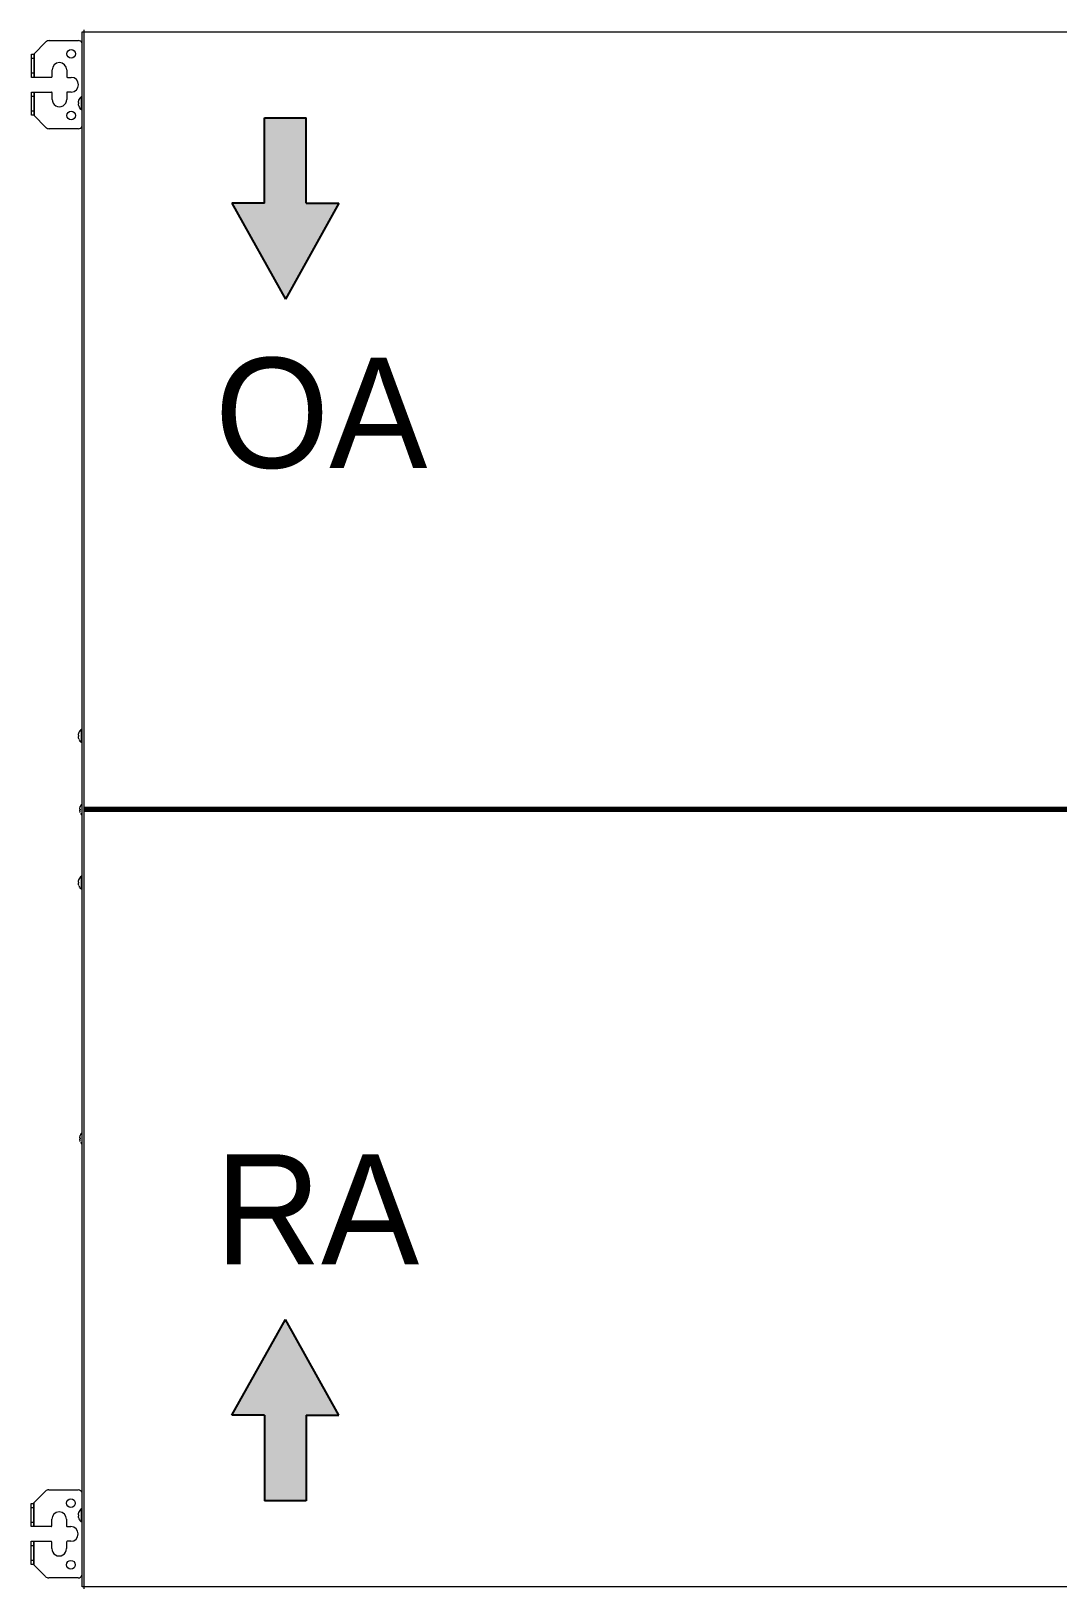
# Model space of a CAD drawing. Header units: millimetres. Extents: x 61566 to 667441, y 0 to 118800.
# Drawn here: x 446662 to 447362, y 50675 to 51735 of the extents above; entities that cross this region are included whole.
import ezdxf

# ---------------------------------------------------------------- set-up
doc = ezdxf.new("R2010")
doc.units = ezdxf.units.MM
doc.header["$LTSCALE"] = 200
doc.layers.add('LG-환기', color=2, linetype='Continuous')
doc.layers.add('환기유니트', color=6, linetype='Continuous')
doc.styles.add('ACISOGDT', font='amgdt.shx')

# ---------------------------------------------------------------- blocks, each defined once
blk = doc.blocks.new('파랑화살표')
at = {"layer": 'LG-환기', "ltscale": 0.5}
blk.add_hatch(color=5, dxfattribs=at).paths.add_polyline_path([(0, -15.8), (0, 15.8), (64.8, 15.8), (64.8, 40.6), (137.3, 0), (64.8, -40.6), (64.8, -15.8)])
at = {"layer": 'LG-환기', "color": 5, "ltscale": 0.5}
for p, q in [((64.8, 40.6), (137.3, 0)), ((64.8, 40.6), (137.3, 0)), ((64.8, 15.8), (64.8, 40.6)), ((64.8, 15.8), (64.8, 40.6)), ((64.8, 15.8), (0, 15.8)), ((64.8, 15.8), (0, 15.8)), ((0, 15.8), (0, -15.8)), ((64.8, -40.6), (137.3, 0)), ((64.8, -40.6), (137.3, 0)), ((64.8, -15.8), (0, -15.8)), ((64.8, -15.8), (0, -15.8)), ((64.8, -15.8), (64.8, -40.6)), ((64.8, -15.8), (64.8, -40.6))]:
    blk.add_line(p, q, dxfattribs=at)
blk = doc.blocks.new('빨간화살표')
at = {"layer": 'LG-환기', "ltscale": 0.5}
blk.add_hatch(color=1, dxfattribs=at).paths.add_polyline_path([(0, -15.8), (0, 15.8), (-64.8, 15.8), (-64.8, 40.6), (-137.3, 0), (-64.8, -40.6), (-64.8, -15.8)])
at = {"layer": 'LG-환기', "color": 1, "ltscale": 0.5}
for p, q in [((-64.8, 40.6), (-137.3, 0)), ((-64.8, 40.6), (-137.3, 0)), ((-64.8, 15.8), (-64.8, 40.6)), ((-64.8, 15.8), (-64.8, 40.6)), ((-64.8, 15.8), (0, 15.8)), ((-64.8, 15.8), (0, 15.8)), ((0, 15.8), (0, -15.8)), ((-64.8, -40.6), (-137.3, 0)), ((-64.8, -40.6), (-137.3, 0)), ((-64.8, -15.8), (-64.8, -40.6)), ((-64.8, -15.8), (-64.8, -40.6)), ((-64.8, -15.8), (0, -15.8)), ((-64.8, -15.8), (0, -15.8))]:
    blk.add_line(p, q, dxfattribs=at)
blk = doc.blocks.new('상업용 프리미엄환기 800~1000CMH')
at = {"layer": 'LG-환기', "color": 0, "lineweight": 70}
blk.add_line((520.7, 23.9), (520.7, 1259.8), dxfattribs=at)
at = {"layer": 'LG-환기', "color": 0, "linetype": 'Continuous', "lineweight": 18}
for p, q in [((-9.1, 22.5), (-9.1, 948.1)), ((1050.5, 949), (1050.5, 22.5)), ((1051.8, 23.9), (-10.4, 23.9)), ((1050.5, 22.6), (-9.1, 22.6)), ((-1.7, 22.5), (-9.1, 22.5)), ((44, 22.1), (35.2, 22.1)), ((475.1, 22.1), (466.3, 22.1)), ((575.1, 22.1), (566.3, 22.1)), ((1006.2, 22.1), (997.4, 22.1)), ((1050.5, 22.5), (1042.7, 22.5)), ((-3, 0), (-3, 20)), ((17, 12.1), (21.5, 12.1)), ((22, 12.6), (22, 15.1)), ((32, 15.1), (32, 12.6)), ((32.5, 12.1), (37, 12.1)), ((37.6, 20.1), (37.7, 20.1)), ((57, 20), (57, 0)), ((468.7, 20.1), (468.8, 20.1)), ((518.9, 21.1), (519, 21.1)), ((568.7, 20.1), (568.8, 20.1)), ((743, 21.1), (743.1, 21.1)), ((984.4, -0.2), (984.4, 19.8)), ((999.8, 20.1), (999.9, 20.1)), ((1004.4, 11.9), (1008.9, 11.9)), ((1009.4, 12.4), (1009.4, 14.9)), ((1019.4, 14.9), (1019.4, 12.4)), ((1019.9, 11.9), (1024.4, 11.9)), ((1044.4, 19.8), (1044.4, -0.2)), ((21.5, 2.1), (17, 2.1)), ((22, 1.6), (22, -12)), ((32, -12), (32, 1.6)), ((37, 2.1), (32.5, 2.1)), ((1008.9, 1.9), (1004.4, 1.9)), ((1009.4, 1.4), (1009.4, -12.2)), ((1019.4, -12.2), (1019.4, 1.4)), ((1024.4, 1.9), (1019.9, 1.9)), ((6.2, -10.4), (-2.1, -2.1)), ((5.9, -10.1), (22, -10.1)), ((6.2, -10.4), (22, -10.4)), ((6.2, -12), (6.2, -10.4)), ((9.2, -10.4), (9.2, -12)), ((19, -12), (19, -10.4)), ((32, -10.1), (48.1, -10.1)), ((32, -10.4), (47.8, -10.4)), ((35, -10.4), (35, -12)), ((44.8, -12), (44.8, -10.4)), ((56.1, -2.1), (47.8, -10.4)), ((47.8, -10.4), (47.8, -12)), ((985.3, -2.3), (993.3, -10.3)), ((993.3, -10.3), (1009.4, -10.3)), ((993.6, -10.6), (993.3, -10.3)), ((1019.4, -10.3), (1035.5, -10.3)), ((1043.5, -2.3), (1035.2, -10.6)), ((22, -12), (6.2, -12)), ((47.8, -12), (32, -12)), ((993.6, -10.6), (1009.4, -10.6)), ((993.6, -12.2), (993.6, -10.6)), ((1009.4, -12.2), (993.6, -12.2)), ((996.6, -10.6), (996.6, -12.2)), ((1006.4, -12.2), (1006.4, -10.6)), ((1019.4, -10.6), (1035.2, -10.6)), ((1035.2, -12.2), (1019.4, -12.2)), ((1022.4, -10.6), (1022.4, -12.2)), ((1032.2, -12.2), (1032.2, -10.6)), ((1035.2, -10.6), (1035.2, -12.2))]:
    blk.add_line(p, q, dxfattribs=at)
for centre in [(6, 15.1), (48, 15.1), (993.4, 14.9), (1035.4, 14.9)]:
    blk.add_circle(centre, 3, dxfattribs=at)
for centre, radius, start, end in [((0, 20), 3, 119.9279, 180), ((35.4, 22.3), 0.3, 90, 214.6013), ((39.6, 25.2), 5.4, 214.6013, 248.604), ((39.6, 25.2), 5.4, 296.0867, 325.3987), ((43.8, 22.3), 0.3, 325.3987, 90), ((54, 20), 3, 0, 60.0721), ((466.5, 22.3), 0.3, 90, 214.6013), ((470.7, 25.2), 5.4, 214.6013, 248.604), ((470.7, 25.2), 5.4, 296.0867, 325.3987), ((474.9, 22.3), 0.3, 325.3987, 90), ((520.9, 26.2), 5.4, 221.7551, 248.604), ((520.9, 26.2), 5.4, 296.0867, 318.2452), ((566.5, 22.3), 0.3, 90, 214.6013), ((570.7, 25.2), 5.4, 214.6013, 248.604), ((570.7, 25.2), 5.4, 296.0867, 325.3987), ((574.9, 22.3), 0.3, 325.3987, 90), ((745, 26.2), 5.4, 221.7551, 248.604), ((745, 26.2), 5.4, 296.0867, 318.2452), ((987.4, 19.8), 3, 111.0403, 180), ((997.6, 22.3), 0.3, 90, 214.6013), ((1001.8, 25.2), 5.4, 214.6013, 248.604), ((1001.8, 25.2), 5.4, 296.0867, 325.3987), ((1006, 22.3), 0.3, 325.3987, 90), ((1041.4, 19.8), 3, 0, 68.9597), ((17, 7.1), 5, 90, 270), ((21.5, 12.6), 0.5, 270, 0), ((27, 15.1), 5, 0, 180), ((32.5, 12.6), 0.5, 180, 270), ((37, 7.1), 5, 270, 90), ((1004.4, 6.9), 5, 90, 270), ((1008.9, 12.4), 0.5, 270, 0), ((1014.4, 14.9), 5, 0, 180), ((1019.9, 12.4), 0.5, 180, 270), ((1024.4, 6.9), 5, 270, 90), ((0, 0), 3, 180, 225), ((21.5, 1.6), 0.5, 0, 90), ((32.5, 1.6), 0.5, 90, 180), ((54, 0), 3, 315, 0), ((1008.9, 1.4), 0.5, 0, 90), ((1019.9, 1.4), 0.5, 90, 180), ((987.4, -0.2), 3, 180, 225), ((1041.4, -0.2), 3, 315, 0)]:
    blk.add_arc(centre, radius, start, end, dxfattribs=at)
for points, knots in [([(37.7, 20.1), (37.8, 20.1), (37.9, 20.1), (38, 20), (38.1, 20), (38.2, 20), (38.2, 19.9), (38.5, 19.9), (38.7, 19.8), (38.9, 19.8)], [0, 0, 0, 0, 0.25, 0.25, 0.375, 0.375, 0.5, 0.5, 1, 1, 1, 1]), ([(38.9, 19.8), (38.9, 19.8), (38.9, 19.8), (39, 19.8), (39, 19.8), (39, 19.8), (39, 19.8), (39, 19.8), (39, 19.8), (39.1, 19.8), (39.1, 19.8), (39.1, 19.8), (39.1, 19.8), (39.1, 19.8), (39.1, 19.8), (39.2, 19.8), (39.2, 19.8), (39.2, 19.8), (39.2, 19.8), (39.2, 19.8), (39.2, 19.8), (39.2, 19.8), (39.2, 19.8), (39.2, 19.8), (39.2, 19.8)], [0, 0, 0, 0, 0.125, 0.125, 0.1875, 0.1875, 0.25, 0.25, 0.375, 0.375, 0.4375, 0.4375, 0.5, 0.5, 0.625, 0.625, 0.6875, 0.6875, 0.75, 0.8125, 0.8125, 0.875, 0.875, 1, 1, 1, 1]), ([(39.2, 19.8), (39.2, 19.8), (39.2, 19.9), (39.2, 20), (39.2, 20), (39.2, 20.1), (39.2, 20.1), (39.2, 20.1), (39.2, 20.1), (39.2, 20.2)], [0, 0, 0, 0, 0.5, 0.5, 0.75, 0.75, 0.875, 0.875, 1, 1, 1, 1]), ([(40, 20.2), (40, 20.1), (40, 20), (40, 19.9), (40, 19.9), (40, 19.9), (40, 19.9), (40, 19.8), (40, 19.8), (40, 19.8)], [0, 0, 0, 0, 0.5, 0.5, 0.625, 0.625, 0.75, 0.75, 1, 1, 1, 1]), ([(40, 19.8), (40, 19.8), (40, 19.8), (40, 19.8), (40, 19.8), (40, 19.8), (40, 19.8), (40, 19.8), (40, 19.8), (40.1, 19.8), (40.1, 19.8), (40.1, 19.8), (40.1, 19.8), (40.1, 19.8), (40.1, 19.8), (40.1, 19.8), (40.1, 19.8), (40.2, 19.8), (40.2, 19.8), (40.2, 19.8), (40.2, 19.8), (40.2, 19.8), (40.3, 19.8), (40.3, 19.8), (40.3, 19.8)], [0, 0, 0, 0, 0.125, 0.125, 0.1875, 0.1875, 0.25, 0.25, 0.375, 0.375, 0.4375, 0.4375, 0.5, 0.5, 0.625, 0.625, 0.6875, 0.6875, 0.75, 0.8125, 0.8125, 0.875, 0.875, 1, 1, 1, 1]), ([(40.3, 19.8), (40.4, 19.8), (40.5, 19.8), (40.7, 19.9), (40.7, 19.9), (40.9, 19.9), (40.9, 19.9), (41, 20), (41.1, 20), (41.2, 20), (41.3, 20.1), (41.5, 20.1), (41.6, 20.2)], [0, 0, 0, 0, 0.25, 0.25, 0.375, 0.375, 0.5, 0.5, 0.625, 0.625, 0.75, 1, 1, 1, 1]), ([(468.8, 20.1), (468.9, 20.1), (469, 20.1), (469.1, 20), (469.2, 20), (469.3, 20), (469.3, 19.9), (469.6, 19.9), (469.8, 19.8), (470, 19.8)], [0, 0, 0, 0, 0.25, 0.25, 0.375, 0.375, 0.5, 0.5, 1, 1, 1, 1]), ([(470, 19.8), (470, 19.8), (470, 19.8), (470.1, 19.8), (470.1, 19.8), (470.1, 19.8), (470.1, 19.8), (470.1, 19.8), (470.1, 19.8), (470.2, 19.8), (470.2, 19.8), (470.2, 19.8), (470.2, 19.8), (470.2, 19.8), (470.2, 19.8), (470.3, 19.8), (470.3, 19.8), (470.3, 19.8), (470.3, 19.8), (470.3, 19.8), (470.3, 19.8), (470.3, 19.8), (470.3, 19.8), (470.3, 19.8), (470.3, 19.8)], [0, 0, 0, 0, 0.125, 0.125, 0.1875, 0.1875, 0.25, 0.25, 0.375, 0.375, 0.4375, 0.4375, 0.5, 0.5, 0.625, 0.625, 0.6875, 0.6875, 0.75, 0.8125, 0.8125, 0.875, 0.875, 1, 1, 1, 1]), ([(470.3, 19.8), (470.3, 19.8), (470.3, 19.9), (470.3, 20), (470.3, 20), (470.3, 20.1), (470.3, 20.1), (470.3, 20.1), (470.3, 20.1), (470.3, 20.2)], [0, 0, 0, 0, 0.5, 0.5, 0.75, 0.75, 0.875, 0.875, 1, 1, 1, 1]), ([(471.1, 20.2), (471.1, 20.1), (471.1, 20), (471.1, 19.9), (471.1, 19.9), (471.1, 19.9), (471.1, 19.9), (471.1, 19.8), (471.1, 19.8), (471.1, 19.8)], [0, 0, 0, 0, 0.5, 0.5, 0.625, 0.625, 0.75, 0.75, 1, 1, 1, 1]), ([(471.1, 19.8), (471.1, 19.8), (471.1, 19.8), (471.1, 19.8), (471.1, 19.8), (471.1, 19.8), (471.1, 19.8), (471.1, 19.8), (471.1, 19.8), (471.2, 19.8), (471.2, 19.8), (471.2, 19.8), (471.2, 19.8), (471.2, 19.8), (471.2, 19.8), (471.2, 19.8), (471.2, 19.8), (471.3, 19.8), (471.3, 19.8), (471.3, 19.8), (471.3, 19.8), (471.3, 19.8), (471.4, 19.8), (471.4, 19.8), (471.4, 19.8)], [0, 0, 0, 0, 0.125, 0.125, 0.1875, 0.1875, 0.25, 0.25, 0.375, 0.375, 0.4375, 0.4375, 0.5, 0.5, 0.625, 0.625, 0.6875, 0.6875, 0.75, 0.8125, 0.8125, 0.875, 0.875, 1, 1, 1, 1]), ([(471.4, 19.8), (471.5, 19.8), (471.6, 19.8), (471.8, 19.9), (471.8, 19.9), (472, 19.9), (472, 19.9), (472.1, 20), (472.2, 20), (472.3, 20), (472.4, 20.1), (472.6, 20.1), (472.7, 20.2)], [0, 0, 0, 0, 0.25, 0.25, 0.375, 0.375, 0.5, 0.5, 0.625, 0.625, 0.75, 1, 1, 1, 1]), ([(519, 21.1), (519.1, 21.1), (519.2, 21.1), (519.3, 21), (519.4, 21), (519.5, 21), (519.5, 20.9), (519.8, 20.9), (520, 20.8), (520.2, 20.8)], [0, 0, 0, 0, 0.25, 0.25, 0.375, 0.375, 0.5, 0.5, 1, 1, 1, 1]), ([(520.2, 20.8), (520.2, 20.8), (520.2, 20.8), (520.3, 20.8), (520.3, 20.8), (520.3, 20.8), (520.3, 20.8), (520.3, 20.8), (520.3, 20.8), (520.4, 20.8), (520.4, 20.8), (520.4, 20.8), (520.4, 20.8), (520.4, 20.8), (520.4, 20.8), (520.5, 20.8), (520.5, 20.8), (520.5, 20.8), (520.5, 20.8), (520.5, 20.8), (520.5, 20.8), (520.5, 20.8), (520.5, 20.8), (520.5, 20.8), (520.5, 20.8)], [0, 0, 0, 0, 0.125, 0.125, 0.1875, 0.1875, 0.25, 0.25, 0.375, 0.375, 0.4375, 0.4375, 0.5, 0.5, 0.625, 0.625, 0.6875, 0.6875, 0.75, 0.8125, 0.8125, 0.875, 0.875, 1, 1, 1, 1]), ([(520.5, 20.8), (520.5, 20.8), (520.5, 20.9), (520.5, 21), (520.5, 21), (520.5, 21.1), (520.5, 21.1), (520.5, 21.1), (520.5, 21.1), (520.5, 21.2)], [0, 0, 0, 0, 0.5, 0.5, 0.75, 0.75, 0.875, 0.875, 1, 1, 1, 1]), ([(521.3, 21.2), (521.3, 21.1), (521.3, 21), (521.3, 20.9), (521.3, 20.9), (521.3, 20.9), (521.3, 20.9), (521.3, 20.8), (521.3, 20.8), (521.3, 20.8)], [0, 0, 0, 0, 0.5, 0.5, 0.625, 0.625, 0.75, 0.75, 1, 1, 1, 1]), ([(521.3, 20.8), (521.3, 20.8), (521.3, 20.8), (521.3, 20.8), (521.3, 20.8), (521.3, 20.8), (521.3, 20.8), (521.3, 20.8), (521.3, 20.8), (521.4, 20.8), (521.4, 20.8), (521.4, 20.8), (521.4, 20.8), (521.4, 20.8), (521.4, 20.8), (521.4, 20.8), (521.4, 20.8), (521.5, 20.8), (521.5, 20.8), (521.5, 20.8), (521.5, 20.8), (521.5, 20.8), (521.6, 20.8), (521.6, 20.8), (521.6, 20.8)], [0, 0, 0, 0, 0.125, 0.125, 0.1875, 0.1875, 0.25, 0.25, 0.375, 0.375, 0.4375, 0.4375, 0.5, 0.5, 0.625, 0.625, 0.6875, 0.6875, 0.75, 0.8125, 0.8125, 0.875, 0.875, 1, 1, 1, 1]), ([(521.6, 20.8), (521.7, 20.8), (521.8, 20.8), (522, 20.9), (522, 20.9), (522.2, 20.9), (522.2, 20.9), (522.3, 21), (522.4, 21), (522.5, 21), (522.6, 21.1), (522.8, 21.1), (522.9, 21.2)], [0, 0, 0, 0, 0.25, 0.25, 0.375, 0.375, 0.5, 0.5, 0.625, 0.625, 0.75, 1, 1, 1, 1]), ([(568.8, 20.1), (568.9, 20.1), (569, 20.1), (569.1, 20), (569.2, 20), (569.3, 20), (569.3, 19.9), (569.6, 19.9), (569.8, 19.8), (570, 19.8)], [0, 0, 0, 0, 0.25, 0.25, 0.375, 0.375, 0.5, 0.5, 1, 1, 1, 1]), ([(570, 19.8), (570, 19.8), (570, 19.8), (570.1, 19.8), (570.1, 19.8), (570.1, 19.8), (570.1, 19.8), (570.1, 19.8), (570.1, 19.8), (570.2, 19.8), (570.2, 19.8), (570.2, 19.8), (570.2, 19.8), (570.2, 19.8), (570.2, 19.8), (570.3, 19.8), (570.3, 19.8), (570.3, 19.8), (570.3, 19.8), (570.3, 19.8), (570.3, 19.8), (570.3, 19.8), (570.3, 19.8), (570.3, 19.8), (570.3, 19.8)], [0, 0, 0, 0, 0.125, 0.125, 0.1875, 0.1875, 0.25, 0.25, 0.375, 0.375, 0.4375, 0.4375, 0.5, 0.5, 0.625, 0.625, 0.6875, 0.6875, 0.75, 0.8125, 0.8125, 0.875, 0.875, 1, 1, 1, 1]), ([(570.3, 19.8), (570.3, 19.8), (570.3, 19.9), (570.3, 20), (570.3, 20), (570.3, 20.1), (570.3, 20.1), (570.3, 20.1), (570.3, 20.1), (570.3, 20.2)], [0, 0, 0, 0, 0.5, 0.5, 0.75, 0.75, 0.875, 0.875, 1, 1, 1, 1]), ([(571.1, 20.2), (571.1, 20.1), (571.1, 20), (571.1, 19.9), (571.1, 19.9), (571.1, 19.9), (571.1, 19.9), (571.1, 19.8), (571.1, 19.8), (571.1, 19.8)], [0, 0, 0, 0, 0.5, 0.5, 0.625, 0.625, 0.75, 0.75, 1, 1, 1, 1]), ([(571.1, 19.8), (571.1, 19.8), (571.1, 19.8), (571.1, 19.8), (571.1, 19.8), (571.1, 19.8), (571.1, 19.8), (571.1, 19.8), (571.1, 19.8), (571.2, 19.8), (571.2, 19.8), (571.2, 19.8), (571.2, 19.8), (571.2, 19.8), (571.2, 19.8), (571.2, 19.8), (571.2, 19.8), (571.3, 19.8), (571.3, 19.8), (571.3, 19.8), (571.3, 19.8), (571.3, 19.8), (571.4, 19.8), (571.4, 19.8), (571.4, 19.8)], [0, 0, 0, 0, 0.125, 0.125, 0.1875, 0.1875, 0.25, 0.25, 0.375, 0.375, 0.4375, 0.4375, 0.5, 0.5, 0.625, 0.625, 0.6875, 0.6875, 0.75, 0.8125, 0.8125, 0.875, 0.875, 1, 1, 1, 1]), ([(571.4, 19.8), (571.5, 19.8), (571.6, 19.8), (571.8, 19.9), (571.8, 19.9), (572, 19.9), (572, 19.9), (572.1, 20), (572.2, 20), (572.3, 20), (572.4, 20.1), (572.6, 20.1), (572.7, 20.2)], [0, 0, 0, 0, 0.25, 0.25, 0.375, 0.375, 0.5, 0.5, 0.625, 0.625, 0.75, 1, 1, 1, 1]), ([(743.1, 21.1), (743.2, 21.1), (743.3, 21.1), (743.4, 21), (743.5, 21), (743.6, 21), (743.6, 20.9), (743.9, 20.9), (744.1, 20.8), (744.3, 20.8)], [0, 0, 0, 0, 0.25, 0.25, 0.375, 0.375, 0.5, 0.5, 1, 1, 1, 1]), ([(744.3, 20.8), (744.3, 20.8), (744.3, 20.8), (744.4, 20.8), (744.4, 20.8), (744.4, 20.8), (744.4, 20.8), (744.4, 20.8), (744.4, 20.8), (744.5, 20.8), (744.5, 20.8), (744.5, 20.8), (744.5, 20.8), (744.5, 20.8), (744.5, 20.8), (744.6, 20.8), (744.6, 20.8), (744.6, 20.8), (744.6, 20.8), (744.6, 20.8), (744.6, 20.8), (744.6, 20.8), (744.6, 20.8), (744.6, 20.8), (744.6, 20.8)], [0, 0, 0, 0, 0.125, 0.125, 0.1875, 0.1875, 0.25, 0.25, 0.375, 0.375, 0.4375, 0.4375, 0.5, 0.5, 0.625, 0.625, 0.6875, 0.6875, 0.75, 0.8125, 0.8125, 0.875, 0.875, 1, 1, 1, 1]), ([(744.6, 20.8), (744.6, 20.8), (744.6, 20.9), (744.6, 21), (744.6, 21), (744.6, 21.1), (744.6, 21.1), (744.6, 21.1), (744.6, 21.1), (744.6, 21.2)], [0, 0, 0, 0, 0.5, 0.5, 0.75, 0.75, 0.875, 0.875, 1, 1, 1, 1]), ([(745.4, 21.2), (745.4, 21.1), (745.4, 21), (745.4, 20.9), (745.4, 20.9), (745.4, 20.9), (745.4, 20.9), (745.4, 20.8), (745.4, 20.8), (745.4, 20.8)], [0, 0, 0, 0, 0.5, 0.5, 0.625, 0.625, 0.75, 0.75, 1, 1, 1, 1]), ([(745.4, 20.8), (745.4, 20.8), (745.4, 20.8), (745.4, 20.8), (745.4, 20.8), (745.4, 20.8), (745.4, 20.8), (745.4, 20.8), (745.4, 20.8), (745.5, 20.8), (745.5, 20.8), (745.5, 20.8), (745.5, 20.8), (745.5, 20.8), (745.5, 20.8), (745.5, 20.8), (745.5, 20.8), (745.6, 20.8), (745.6, 20.8), (745.6, 20.8), (745.6, 20.8), (745.6, 20.8), (745.7, 20.8), (745.7, 20.8), (745.7, 20.8)], [0, 0, 0, 0, 0.125, 0.125, 0.1875, 0.1875, 0.25, 0.25, 0.375, 0.375, 0.4375, 0.4375, 0.5, 0.5, 0.625, 0.625, 0.6875, 0.6875, 0.75, 0.8125, 0.8125, 0.875, 0.875, 1, 1, 1, 1]), ([(745.7, 20.8), (745.8, 20.8), (745.9, 20.8), (746.1, 20.9), (746.1, 20.9), (746.3, 20.9), (746.3, 20.9), (746.4, 21), (746.5, 21), (746.6, 21), (746.7, 21.1), (746.9, 21.1), (747, 21.2)], [0, 0, 0, 0, 0.25, 0.25, 0.375, 0.375, 0.5, 0.5, 0.625, 0.625, 0.75, 1, 1, 1, 1]), ([(999.9, 20.1), (1000, 20.1), (1000.1, 20.1), (1000.2, 20), (1000.3, 20), (1000.4, 20), (1000.4, 19.9), (1000.7, 19.9), (1000.9, 19.8), (1001.1, 19.8)], [0, 0, 0, 0, 0.25, 0.25, 0.375, 0.375, 0.5, 0.5, 1, 1, 1, 1]), ([(1001.1, 19.8), (1001.1, 19.8), (1001.1, 19.8), (1001.2, 19.8), (1001.2, 19.8), (1001.2, 19.8), (1001.2, 19.8), (1001.2, 19.8), (1001.2, 19.8), (1001.3, 19.8), (1001.3, 19.8), (1001.3, 19.8), (1001.3, 19.8), (1001.3, 19.8), (1001.3, 19.8), (1001.4, 19.8), (1001.4, 19.8), (1001.4, 19.8), (1001.4, 19.8), (1001.4, 19.8), (1001.4, 19.8), (1001.4, 19.8), (1001.4, 19.8), (1001.4, 19.8), (1001.4, 19.8)], [0, 0, 0, 0, 0.125, 0.125, 0.1875, 0.1875, 0.25, 0.25, 0.375, 0.375, 0.4375, 0.4375, 0.5, 0.5, 0.625, 0.625, 0.6875, 0.6875, 0.75, 0.8125, 0.8125, 0.875, 0.875, 1, 1, 1, 1]), ([(1001.4, 19.8), (1001.4, 19.8), (1001.4, 19.9), (1001.4, 20), (1001.4, 20), (1001.4, 20.1), (1001.4, 20.1), (1001.4, 20.1), (1001.4, 20.1), (1001.4, 20.2)], [0, 0, 0, 0, 0.5, 0.5, 0.75, 0.75, 0.875, 0.875, 1, 1, 1, 1]), ([(1002.2, 20.2), (1002.2, 20.1), (1002.2, 20), (1002.2, 19.9), (1002.2, 19.9), (1002.2, 19.9), (1002.2, 19.9), (1002.2, 19.8), (1002.2, 19.8), (1002.2, 19.8)], [0, 0, 0, 0, 0.5, 0.5, 0.625, 0.625, 0.75, 0.75, 1, 1, 1, 1]), ([(1002.2, 19.8), (1002.2, 19.8), (1002.2, 19.8), (1002.2, 19.8), (1002.2, 19.8), (1002.2, 19.8), (1002.2, 19.8), (1002.2, 19.8), (1002.2, 19.8), (1002.3, 19.8), (1002.3, 19.8), (1002.3, 19.8), (1002.3, 19.8), (1002.3, 19.8), (1002.3, 19.8), (1002.3, 19.8), (1002.3, 19.8), (1002.4, 19.8), (1002.4, 19.8), (1002.4, 19.8), (1002.4, 19.8), (1002.4, 19.8), (1002.5, 19.8), (1002.5, 19.8), (1002.5, 19.8)], [0, 0, 0, 0, 0.125, 0.125, 0.1875, 0.1875, 0.25, 0.25, 0.375, 0.375, 0.4375, 0.4375, 0.5, 0.5, 0.625, 0.625, 0.6875, 0.6875, 0.75, 0.8125, 0.8125, 0.875, 0.875, 1, 1, 1, 1]), ([(1002.5, 19.8), (1002.6, 19.8), (1002.7, 19.8), (1002.9, 19.9), (1002.9, 19.9), (1003.1, 19.9), (1003.1, 19.9), (1003.2, 20), (1003.3, 20), (1003.4, 20), (1003.5, 20.1), (1003.7, 20.1), (1003.8, 20.2)], [0, 0, 0, 0, 0.25, 0.25, 0.375, 0.375, 0.5, 0.5, 0.625, 0.625, 0.75, 1, 1, 1, 1])]:
    blk.add_open_spline(points, degree=3, knots=knots, dxfattribs=at)
for points in [[(39.2, 20.2), (39.5, 20.1), (39.7, 20.1), (40, 20.2)], [(41.6, 20.2), (41.6, 20.1), (41.6, 20.1), (41.6, 20.2)], [(470.3, 20.2), (470.6, 20.1), (470.8, 20.1), (471.1, 20.2)], [(472.7, 20.2), (472.7, 20.1), (472.7, 20.1), (472.7, 20.2)], [(520.5, 21.2), (520.8, 21.1), (521, 21.1), (521.3, 21.2)], [(522.9, 21.2), (522.9, 21.1), (522.9, 21.1), (522.9, 21.2)], [(570.3, 20.2), (570.6, 20.1), (570.8, 20.1), (571.1, 20.2)], [(572.7, 20.2), (572.7, 20.1), (572.7, 20.1), (572.7, 20.2)], [(744.6, 21.2), (744.9, 21.1), (745.1, 21.1), (745.4, 21.2)], [(747, 21.2), (747, 21.1), (747, 21.1), (747, 21.2)], [(1001.4, 20.2), (1001.7, 20.1), (1001.9, 20.1), (1002.2, 20.2)], [(1003.8, 20.2), (1003.8, 20.1), (1003.8, 20.1), (1003.8, 20.2)]]:
    blk.add_open_spline(points, degree=3, dxfattribs=at)
at = {"layer": 'LG-환기', "linetype": 'Continuous', "extrusion": (0, 0, -1), "xscale": 0.8999999999998626, "yscale": 0.8999999999998626, "zscale": -0.8999999999998626, "rotation": 180}
blk.add_blockref('파랑화살표', (-49.5, 161.1), dxfattribs=at)
at = {"layer": 'LG-환기', "linetype": 'Continuous', "extrusion": (0, 0, -1), "xscale": -0.8999999999998632, "yscale": 0.8999999999998632, "zscale": -0.8999999999998632}
blk.add_blockref('빨간화살표', (-991.9, 161.1), dxfattribs=at)
at = {"layer": 'LG-환기', "color": 0, "linetype": 'Continuous', "lineweight": 18, "char_height": 75, "width": 117.002, "attachment_point": 1, "rotation": 90, "style": 'ACISOGDT'}
for s, insert in [('OA', (213.1, 113)), ('RA', (755.7, 113))]:
    blk.add_mtext(s, dxfattribs=dict(at, insert=insert))

msp = doc.modelspace()

# ---------------------------------------------------------------- block references
at = {"layer": '환기유니트', "rotation": 269.9999999999999}
msp.add_blockref('상업용 프리미엄환기 800~1000CMH', (446674.6, 51725.4), dxfattribs=at)

doc.saveas('drawing.dxf')
